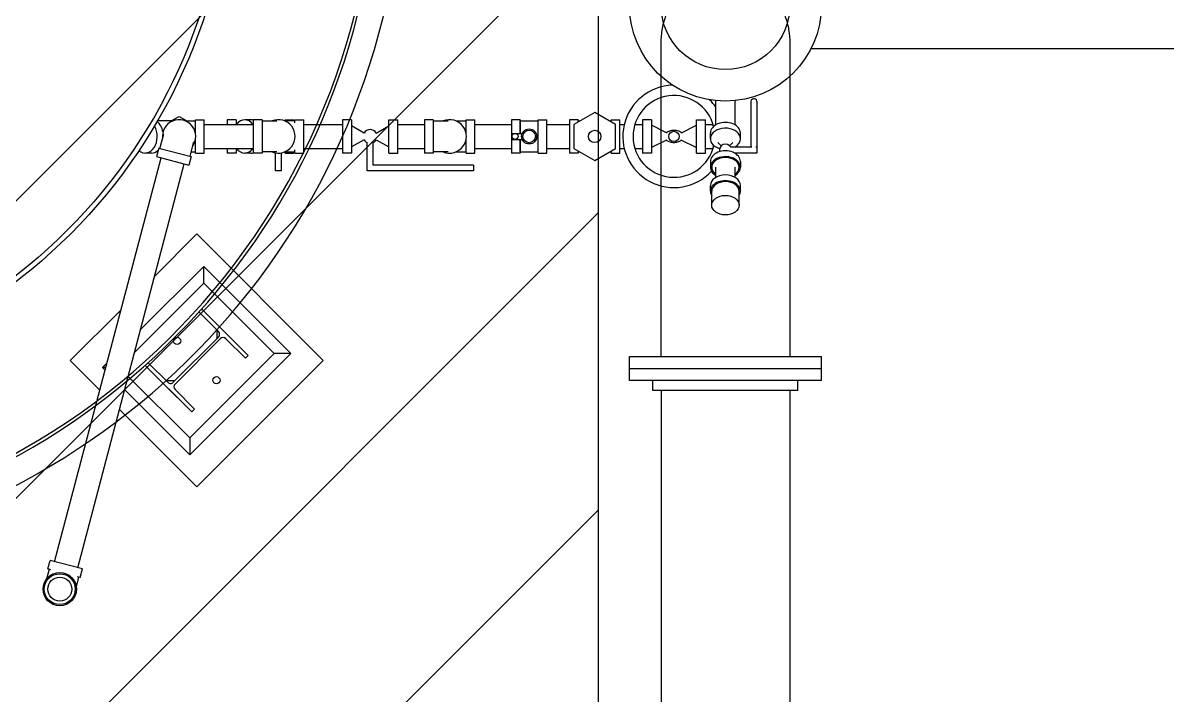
# Model space of a CAD drawing. Header units: metres. Extents: x 0 to 63075, y 0 to 44550.
# Drawn here: x 60528.3 to 60960.5, y 37240.8 to 37494.7 of the extents above; entities that cross this region are included whole.
import ezdxf

# ---------------------------------------------------------------- set-up
doc = ezdxf.new("R2010")
doc.units = ezdxf.units.M
doc.header["$LTSCALE"] = 75
for name, color, linetype in [('AI-Hatch mob', 7, 'Continuous'), ('GSB', 7, 'Continuous'), ('ML6', 1, 'Continuous'), ('SDM', 7, 'Continuous'), ('SL1', 8, 'Continuous')]:
    doc.layers.add(name, color=color, linetype=linetype)

# ---------------------------------------------------------------- blocks, each defined once
blk = doc.blocks.new('A$C6bae614f')
at = {"layer": 'SL1'}
for p, q in [((418837.4, 23663), (418837.4, 24451.6)), ((419161.2, 24451.6), (419161.2, 23663)), ((419214.6, 24437.8), (420396.7, 24437.7)), ((418975.2, 24245.9), (418975.2, 24306.7)), ((419023.4, 24245.9), (419023.4, 24306.7)), ((419063.3, 24305.8), (419063.3, 24189.8)), ((419078.3, 24305.8), (419078.3, 24189.8)), ((417605.2, 24255.7), (417624.9, 24267.1)), ((417624.9, 24267.1), (417644.6, 24255.7)), ((418670.4, 24277.1), (418618.2, 24247)), ((418722.7, 24247), (418670.4, 24277.1)), ((417608.9, 24255.7), (417570.4, 24255.7)), ((417640.9, 24255.7), (417666.2, 24255.7)), ((417666.2, 24224.8), (417666.2, 24258.9)), ((417666.2, 24258.9), (417688.4, 24258.9)), ((417688.4, 24174.8), (417688.4, 24258.9)), ((417688.4, 24247), (417811.4, 24247)), ((417745.8, 24258.9), (417745.8, 24247)), ((417768.1, 24258.9), (417745.8, 24258.9)), ((417768.1, 24258.9), (417768.1, 24247)), ((417805.7, 24258.9), (417790, 24258.9)), ((417811.4, 24258.9), (417811.4, 24174.8)), ((417833.6, 24258.9), (417811.4, 24258.9)), ((417833.6, 24258.9), (417833.6, 24174.8)), ((417833.6, 24255.7), (417870.9, 24255.7)), ((417916.2, 24255.7), (417890.9, 24255.7)), ((417891.6, 24255.7), (417891.6, 24258.9)), ((417891.6, 24258.9), (417913.8, 24258.9)), ((417913.8, 24255.7), (417913.8, 24258.9)), ((417916.2, 24250.8), (417916.2, 24258.9)), ((417916.2, 24258.9), (417938.4, 24258.9)), ((417938.4, 24174.8), (417938.4, 24258.9)), ((417938.4, 24247), (418036.1, 24247)), ((418036.1, 24258.8), (418036.1, 24174.8)), ((418058.3, 24258.8), (418036.1, 24258.8)), ((418058.3, 24258.8), (418058.3, 24174.8)), ((418090.4, 24225.3), (418058.3, 24243.3)), ((418120.8, 24225.3), (418152.9, 24243.2)), ((418152.9, 24174.8), (418152.9, 24258.8)), ((418152.9, 24258.8), (418175.1, 24258.8)), ((418175.1, 24174.8), (418175.1, 24258.8)), ((418175.1, 24247), (418242.1, 24247)), ((418242.1, 24258.8), (418242.1, 24174.8)), ((418264.3, 24258.8), (418242.1, 24258.8)), ((418264.3, 24258.8), (418264.3, 24174.8)), ((418264.3, 24255.7), (418301.6, 24255.7)), ((418321.6, 24255.7), (418346.9, 24255.7)), ((418346.9, 24224.8), (418346.9, 24258.8)), ((418346.9, 24258.8), (418369.1, 24258.8)), ((418369.1, 24174.8), (418369.1, 24258.8)), ((418369.1, 24247), (418461.1, 24247)), ((418461.1, 24258.8), (418461.1, 24174.8)), ((418483.3, 24258.8), (418461.1, 24258.8)), ((418483.3, 24258.8), (418483.3, 24224.3)), ((418483.3, 24224.3), (418483.3, 24255.7)), ((418483.3, 24255.7), (418527.9, 24255.7)), ((418527.9, 24174.8), (418527.9, 24258.8)), ((418527.9, 24258.8), (418550.1, 24258.8)), ((418550.1, 24174.8), (418550.1, 24258.8)), ((418550.1, 24247), (418606.9, 24247)), ((418606.9, 24258.8), (418606.9, 24174.8)), ((418629.2, 24258.8), (418606.9, 24258.8)), ((418618.2, 24247), (418618.2, 24186.6)), ((418629.2, 24258.8), (418629.2, 24253.3)), ((418629.2, 24253.3), (418629.2, 24255.7)), ((418629.2, 24255.7), (418633.3, 24255.7)), ((418707.6, 24255.7), (418711.7, 24255.7)), ((418711.7, 24253.3), (418711.7, 24258.8)), ((418711.7, 24258.8), (418733.9, 24258.8)), ((418722.7, 24186.6), (418722.7, 24247)), ((418733.9, 24174.8), (418733.9, 24258.8)), ((418733.9, 24247), (418744.8, 24247)), ((418771.4, 24247), (418790.8, 24247)), ((418790.8, 24258.8), (418790.8, 24174.8)), ((418813, 24258.8), (418790.8, 24258.8)), ((418813, 24258.8), (418813, 24174.8)), ((418850.7, 24226.2), (418813, 24244.7)), ((418888.9, 24226.2), (418926.6, 24244.7)), ((418926.6, 24174.7), (418926.6, 24258.8)), ((418926.6, 24258.8), (418948.8, 24258.8)), ((418948.8, 24174.7), (418948.8, 24258.8)), ((418948.8, 24246.9), (418968.1, 24246.9)), ((417576.8, 24186.8), (417586.3, 24222.8)), ((417666.2, 24174.8), (417666.2, 24208.9)), ((418090.4, 24208.3), (418058.3, 24190.4)), ((418120.8, 24208.3), (418152.9, 24190.4)), ((418346.9, 24174.8), (418346.9, 24208.8)), ((418462.6, 24209.3), (418462.6, 24224.3)), ((418462.6, 24224.3), (418488.1, 24224.3)), ((418462.6, 24209.3), (418488.1, 24209.3)), ((418483.3, 24177.9), (418483.3, 24209.3)), ((418483.3, 24209.3), (418483.3, 24174.8)), ((418961.6, 24210.8), (418961.6, 24225.3)), ((419037, 24210.8), (419037, 24225.3)), ((417573.7, 24187.6), (417568.1, 24166.1)), ((417573.7, 24187.6), (417655, 24166.2)), ((417661.4, 24203), (417651.9, 24167)), ((417688.4, 24186.7), (417811.4, 24186.7)), ((417745.8, 24186.7), (417745.8, 24174.8)), ((417768.1, 24186.7), (417768.1, 24174.8)), ((417916.2, 24174.8), (417916.2, 24182.8)), ((417938.4, 24186.7), (418036.1, 24186.7)), ((418098.1, 24129.8), (418098.1, 24201.1)), ((418113.1, 24144.8), (418113.1, 24201.1)), ((418175.1, 24186.6), (418242.1, 24186.6)), ((418369.1, 24186.6), (418461.1, 24186.6)), ((418550.1, 24186.6), (418606.9, 24186.6)), ((418618.2, 24186.6), (418670.4, 24156.5)), ((418629.2, 24177.9), (418629.2, 24180.3)), ((418629.2, 24180.3), (418629.2, 24174.8)), ((418670.4, 24156.5), (418722.7, 24186.6)), ((418711.7, 24174.8), (418711.7, 24180.3)), ((418733.9, 24186.6), (418744.8, 24186.6)), ((418771.4, 24186.6), (418790.8, 24186.6)), ((418850.7, 24207.4), (418813, 24188.9)), ((418888.9, 24207.4), (418926.6, 24188.9)), ((418948.8, 24186.6), (418968.1, 24186.6)), ((418988.7, 24193.2), (418980.5, 24201.6)), ((419009.9, 24193.2), (419018.1, 24201.6)), ((419065.5, 24189.8), (419012.6, 24189.8)), ((419078.3, 24189.8), (419076.1, 24189.8)), ((419078.3, 24189.8), (419078.3, 24174.8)), ((417311.9, 23146.9), (417579.5, 24163.1)), ((417555.7, 24174.8), (417540, 24174.8)), ((417571.2, 24178), (417567.1, 24178)), ((417568.1, 24166.1), (417649.4, 24144.7)), ((417655, 24166.2), (417649.4, 24144.7)), ((417654.8, 24178), (417666.2, 24178)), ((417666.2, 24174.8), (417688.4, 24174.8)), ((417768.1, 24174.8), (417745.8, 24174.8)), ((417805.7, 24174.8), (417790, 24174.8)), ((417833.6, 24174.8), (417811.4, 24174.8)), ((417870.9, 24178), (417833.6, 24178)), ((417867.4, 24129.8), (417867.4, 24175.5)), ((417882.4, 24129.8), (417882.4, 24175.5)), ((417890.9, 24178), (417916.2, 24178)), ((417891.6, 24174.8), (417891.6, 24178)), ((417891.6, 24174.8), (417913.8, 24174.8)), ((417913.8, 24174.8), (417913.8, 24178)), ((417916.2, 24174.8), (417938.4, 24174.8)), ((418058.3, 24174.8), (418036.1, 24174.8)), ((418152.9, 24174.8), (418175.1, 24174.8)), ((418264.3, 24174.8), (418242.1, 24174.8)), ((418301.6, 24177.9), (418264.3, 24177.9)), ((418321.6, 24177.9), (418346.9, 24177.9)), ((418346.9, 24174.8), (418369.1, 24174.8)), ((418483.3, 24174.8), (418461.1, 24174.8)), ((418483.3, 24177.9), (418527.9, 24177.9)), ((418527.9, 24174.8), (418550.1, 24174.8)), ((418629.2, 24174.8), (418606.9, 24174.8)), ((418629.2, 24177.9), (418633.3, 24177.9)), ((418707.6, 24177.9), (418711.7, 24177.9)), ((418711.7, 24174.8), (418733.9, 24174.8)), ((418813, 24174.8), (418790.8, 24174.8)), ((418926.6, 24174.7), (418948.8, 24174.7)), ((418961.6, 24153.8), (418961.6, 24139.2)), ((419078.3, 24174.8), (419022.6, 24174.8)), ((419037, 24153.8), (419037, 24139.2)), ((417370.2, 23131.6), (417637.9, 24147.7)), ((417882.4, 24129.8), (417867.4, 24129.8)), ((418365.6, 24129.8), (418098.1, 24129.8)), ((418365.6, 24144.8), (418113.1, 24144.8)), ((418365.6, 24144.8), (418365.6, 24129.8)), ((418975.2, 24113.8), (418975.2, 24139.2)), ((419023.4, 24113.8), (419023.4, 24139.2)), ((418961.6, 24078.7), (418961.6, 24093.3)), ((419037, 24078.7), (419037, 24093.3)), ((418964.7, 24043.8), (418964.7, 24078.7)), ((419033.8, 24043.8), (419033.8, 24078.7)), ((417669.4, 23971.4), (417563.5, 23865.5)), ((417987.6, 23653.2), (417669.4, 23971.4)), ((417687.1, 23889.8), (417528, 23730.8)), ((417687.1, 23847.4), (417687.1, 23889.8)), ((417687.1, 23889.8), (417906.3, 23670.6)), ((417687.1, 23847.4), (417512.9, 23673.2)), ((417863.9, 23670.6), (417687.1, 23847.4)), ((417478.8, 23780.8), (417351.2, 23653.2)), ((417674.9, 23775.1), (417682.1, 23782.3)), ((417682.1, 23782.3), (417798.8, 23665.7)), ((417724.1, 23725.9), (417674.9, 23775.1)), ((417724.1, 23725.9), (417719.9, 23730.2)), ((417720.5, 23729.6), (417719.9, 23730.2)), ((417720.5, 23708.4), (417720.5, 23729.6)), ((417726.7, 23737.8), (417798.8, 23665.7)), ((417610.3, 23598.2), (417724.1, 23712.1)), ((417610.3, 23598.2), (417724.1, 23712.1)), ((417728.5, 23707.7), (417614.7, 23593.8)), ((417728.5, 23707.7), (417614.7, 23593.8)), ((417791.6, 23658.5), (417742.4, 23707.7)), ((417791.6, 23658.5), (417742.4, 23707.7)), ((417651.7, 23458.5), (417863.9, 23670.6)), ((417651.7, 23416.1), (417906.3, 23670.6)), ((417798.8, 23665.7), (417791.6, 23658.5)), ((417798.8, 23665.7), (417791.6, 23658.5)), ((417906.3, 23670.6), (417863.9, 23670.6)), ((418758, 23663), (419240.6, 23663)), ((418758, 23602.6), (418758, 23663)), ((419240.6, 23602.5), (419240.6, 23663)), ((417351.2, 23653.2), (417425.6, 23578.7)), ((417443.3, 23646.1), (417432.5, 23635.3)), ((417440.5, 23635.3), (417432.5, 23635.3)), ((417432.5, 23635.3), (417438.8, 23629)), ((417540, 23640.2), (417547.2, 23647.4)), ((417656.7, 23523.5), (417540, 23640.2)), ((417547.2, 23647.4), (417596.4, 23598.2)), ((417669.4, 23335), (417987.6, 23653.2)), ((418758, 23632.8), (419240.6, 23632.8)), ((417497.1, 23613.2), (417651.7, 23458.5)), ((417488.2, 23579.6), (417651.7, 23416.1)), ((417656.7, 23523.5), (417584.6, 23595.6)), ((417592.2, 23602.5), (417596.4, 23598.2)), ((417592.8, 23601.9), (417592.2, 23602.5)), ((417614, 23601.9), (417592.8, 23601.9)), ((417614.7, 23580), (417663.9, 23530.8)), ((417614.7, 23580), (417663.9, 23530.8)), ((419240.6, 23602.5), (418758, 23602.6)), ((418816.7, 23577.2), (418816.7, 23602.6)), ((419181.8, 23577.2), (418816.7, 23577.2)), ((418837.3, 23577.2), (418837.3, 20784.5)), ((419161.2, 23577.2), (419161.1, 20784.5)), ((419181.8, 23577.2), (419181.8, 23602.5)), ((417475, 23529.4), (417669.4, 23335)), ((417663.9, 23530.8), (417656.7, 23523.5)), ((417663.9, 23530.8), (417656.7, 23523.5)), ((417651.7, 23458.5), (417651.7, 23416.1)), ((417294.7, 23128.5), (417300.4, 23149.9)), ((417381.7, 23128.5), (417300.4, 23149.9)), ((417297.8, 23127.7), (417291.3, 23103.2)), ((417302.5, 23126.4), (417294.7, 23128.5)), ((417376, 23107.1), (417381.7, 23128.5)), ((417366.5, 23083.4), (417372.9, 23107.9)), ((417376, 23107.1), (417368.3, 23109.1))]:
    blk.add_line(p, q, dxfattribs=at)
for centre, radius in [((416369.8, 24952.9), 1388.4), ((416369.8, 24952.9), 1376), ((418999.3, 24546.8), 241.3), ((418999.3, 24546.8), 161.9), ((418470.1, 24216.8), 7.5), ((418505.6, 24216.8), 19), ((418505.6, 24216.8), 15.9), ((418670.4, 24216.8), 15.6), ((418869.8, 24216.8), 12.9), ((417619.9, 23702.4), 9), ((417718.9, 23603.4), 9), ((417324.8, 23077.8), 42), ((417324.8, 23077.8), 38.9), ((417324.8, 23077.8), 30.2)]:
    blk.add_circle(centre, radius, dxfattribs=at)
for centre, radius, start, end in [((416369.8, 24952.9), 1750, 185.8289, 180.3095), ((416369.8, 24952.9), 1821.5, 185.5993, 68.3648), ((416369.8, 24952.9), 1758, 185.8023, 69.7657), ((418869.8, 24216.8), 128.6, 91.4718, 317.229), ((418869.8, 24216.8), 102.9, 14.0654, 347.1423), ((418869.8, 24216.8), 128.6, 34.9579, 45.6676), ((417624.9, 24216.8), 42, 322.831, 187.6534), ((417874.9, 24216.8), 42, 247.5869, 112.4093), ((418305.6, 24216.8), 42, 247.5869, 112.4093), ((418105.6, 24216.8), 17.4, 29.2105, 150.7857), ((418105.6, 24216.8), 17.4, 209.2105, 244.4255), ((418105.6, 24216.8), 17.4, 295.5707, 330.7857), ((418999.3, 24182.3), 15.2, 29.4566, 194.8752), ((417717.2, 23719), 9.8, 314.9982, 44.9982), ((417717.2, 23719), 9.8, 314.9981, 44.9981), ((417735.5, 23700.7), 9.8, 44.9982, 134.9982), ((417735.5, 23700.7), 9.8, 44.9981, 134.9981), ((417603.4, 23605.1), 9.8, 224.9982, 314.9982), ((417603.4, 23605.1), 9.8, 224.9981, 314.9981), ((417621.6, 23586.9), 9.8, 134.9982, 224.9982), ((417621.6, 23586.9), 9.8, 134.9981, 224.9981)]:
    blk.add_arc(centre, radius, start, end, dxfattribs=at)
for centre, major_axis, ratio, start_param, end_param in [((419070.8, 24305.8), (-7.5, 0), 0.70819, 3.141575, 6.283185), ((417540, 24216.8), (0, -42), 0.707107, 5.7155, 8.535591), ((417555.7, 24216.8), (0, 42), 0.707107, 4.983662, 5.803254), ((417790, 24216.8), (0, 42), 0.707107, 5.512628, 7.053743), ((417805.7, 24216.8), (0, 42), 0.707107, 6.092377, 6.283185), ((418999.3, 24210.8), (37.7, 0), 0.70819, 6.283168, 10.594125), ((418999.3, 24225.3), (37.7, 0), 0.70819, 6.283168, 9.424778), ((418999.3, 24210.8), (37.7, 0), 0.70819, 5.378368, 6.283168), ((417555.7, 24216.8), (0, -42), 0.707107, 0, 0.58617), ((417555.7, 24216.8), (0, -42), 0.707107, 0.777024, 0.793223), ((417790, 24216.8), (0, -42), 0.707107, 5.512628, 7.053743), ((418999.3, 24153.8), (-37.7, 0), 0.70819, 3.141575, 6.283185), ((417805.7, 24216.8), (0, -42), 0.707107, 0, 0.190809), ((418999.3, 24139.2), (-37.7, 0), 0.70819, 3.141575, 7.159834), ((418999.3, 24139.2), (-34.5, 0), 0.70819, 3.141575, 7.080641), ((418999.3, 24139.2), (34.5, 0), 0.70819, 5.485729, 6.283168), ((418999.3, 24139.2), (37.7, 0), 0.70819, 5.406537, 6.283168), ((418999.3, 24078.7), (-37.7, 0), 0.70819, 4.712406, 6.696424), ((418999.3, 24093.3), (-37.7, 0), 0.70819, 4.712406, 6.283185), ((418999.3, 24078.7), (-34.5, 0), 0.70819, 4.712406, 6.283185), ((418999.3, 24093.3), (37.7, 0), 0.70819, 0, 1.570814), ((418999.3, 24078.7), (37.7, 0), 0.70819, 5.869946, 7.853999), ((418999.3, 24078.7), (34.5, 0), 0.70819, 0, 1.570814)]:
    blk.add_ellipse(centre, major_axis=major_axis, ratio=ratio, start_param=start_param, end_param=end_param, dxfattribs=at)
blk.add_ellipse((418999.3, 24043.8), major_axis=(-34.5, 0), ratio=0.70819, dxfattribs=at)
for points, knots in [([(418837.4, 24451.6), (418837.4, 24462.8), (418838.3, 24474.1), (418840.2, 24485.4), (418842.1, 24496.2), (418844.9, 24506.9), (418848.7, 24517.5), (418852.3, 24527.6), (418856.8, 24537.4), (418862.2, 24546.9), (418867.5, 24556), (418873.5, 24564.7), (418880.4, 24572.8), (418887, 24580.6), (418894.4, 24587.9), (418902.4, 24594.4), (418910.3, 24600.7), (418918.7, 24606.4), (418927.7, 24611.1), (418936.4, 24615.8), (418945.7, 24619.7), (418955.2, 24622.6), (418964.7, 24625.5), (418974.4, 24627.5), (418984.2, 24628.4), (418994.1, 24629.4), (419004, 24629.5), (419013.9, 24628.5), (419023.8, 24627.5), (419033.7, 24625.6), (419043.2, 24622.6), (419052.8, 24619.7), (419062.1, 24615.9), (419070.9, 24611.2), (419079.8, 24606.4), (419088.3, 24600.8), (419096.1, 24594.4), (419104.1, 24587.9), (419111.5, 24580.6), (419118.2, 24572.8), (419125, 24564.7), (419131.1, 24556), (419136.3, 24546.9), (419141.8, 24537.5), (419146.3, 24527.6), (419149.9, 24517.5), (419153.7, 24507), (419156.5, 24496.2), (419158.4, 24485.4), (419160.3, 24474.1), (419161.2, 24462.7), (419161.2, 24451.6)], [0, 0, 0, 0, 0.033373, 0.033373, 0.033373, 0.065234, 0.065234, 0.065234, 0.0957674, 0.0957674, 0.0957674, 0.1251909, 0.1251909, 0.1251909, 0.1537226, 0.1537226, 0.1537226, 0.181582, 0.181582, 0.181582, 0.2089931, 0.2089931, 0.2089931, 0.236181, 0.236181, 0.236181, 0.263341, 0.263341, 0.263341, 0.2908345, 0.2908345, 0.2908345, 0.3183281, 0.3183281, 0.3183281, 0.3461954, 0.3461954, 0.3461954, 0.3747381, 0.3747381, 0.3747381, 0.4041757, 0.4041757, 0.4041757, 0.4347263, 0.4347263, 0.4347263, 0.4666076, 0.4666076, 0.4666076, 0.5, 0.5, 0.5, 0.5]), ([(418850.7, 24226.2), (418851.2, 24226.6), (418851.8, 24227.1), (418852.3, 24227.5), (418853.9, 24228.6), (418855.6, 24229.5), (418857.4, 24230.3), (418859.9, 24231.3), (418862.5, 24231.9), (418865.1, 24232.3), (418868.4, 24232.7), (418871.9, 24232.7), (418875.3, 24232.2), (418879.1, 24231.5), (418882.9, 24230.3), (418886.1, 24228.2), (418887.1, 24227.6), (418888, 24226.9), (418888.9, 24226.2)], [0.01074673, 0.01074673, 0.01074673, 0.01074673, 0.0128074, 0.0128074, 0.0128074, 0.01864352, 0.01864352, 0.01864352, 0.02652363, 0.02652363, 0.02652363, 0.03677422, 0.03677422, 0.03677422, 0.04827276, 0.04827276, 0.04827276, 0.05169454, 0.05169454, 0.05169454, 0.05169454]), ([(418888.9, 24207.4), (418887.9, 24206.6), (418886.9, 24205.8), (418885.8, 24205.2), (418884.3, 24204.2), (418882.7, 24203.5), (418881, 24202.9), (418877.5, 24201.6), (418873.7, 24201), (418870, 24201), (418867, 24201), (418863.9, 24201.3), (418861, 24202.1), (418858.8, 24202.7), (418856.6, 24203.5), (418854.6, 24204.6), (418853.2, 24205.4), (418851.9, 24206.3), (418850.7, 24207.4)], [0.01076341, 0.01076341, 0.01076341, 0.01076341, 0.0145015, 0.0145015, 0.0145015, 0.01985232, 0.01985232, 0.01985232, 0.03102865, 0.03102865, 0.03102865, 0.04013145, 0.04013145, 0.04013145, 0.04693056, 0.04693056, 0.04693056, 0.05174965, 0.05174965, 0.05174965, 0.05174965])]:
    blk.add_open_spline(points, degree=3, knots=knots, dxfattribs=at)
blk = doc.blocks.new('zw$15D4')
at = {"layer": 'ML6', "xscale": 0.2502808837766805, "yscale": 0.2502808837766805, "zscale": 0.2502808837766805}
blk.add_blockref('A$C6bae614f', (-85544.74, -3177.34), dxfattribs=at)

msp = doc.modelspace()

# ---------------------------------------------------------------- hatches: boundary and pattern name
at = {"layer": 'AI-Hatch mob'}
h = msp.add_hatch(dxfattribs=at)
h.set_pattern_fill('ANSI31', color=256, scale=25)
h.set_pattern_definition([(45, (-4687.55, -59.206), (-56.1266, 56.1266), [])])
h.paths.add_polyline_path([(60745.61, 38156.14), (59935.7, 38156.14), (59935.7, 36564.59), (60745.61, 36564.59)])

# ---------------------------------------------------------------- linework, layer by layer
at = {"layer": 'SDM'}
msp.add_lwpolyline([(59935.7, 38156.14), (60745.61, 38156.14), (60745.61, 36564.59), (59935.7, 36564.59)], close=True, dxfattribs=at)

# ---------------------------------------------------------------- block references
at = {"layer": 'GSB', "xscale": 0.6000000000000068, "yscale": 0.6000000000000068, "zscale": 0.6000000000000068}
msp.add_blockref('zw$15D4', (49200, 35721.63), dxfattribs=at)

doc.saveas('drawing.dxf')
